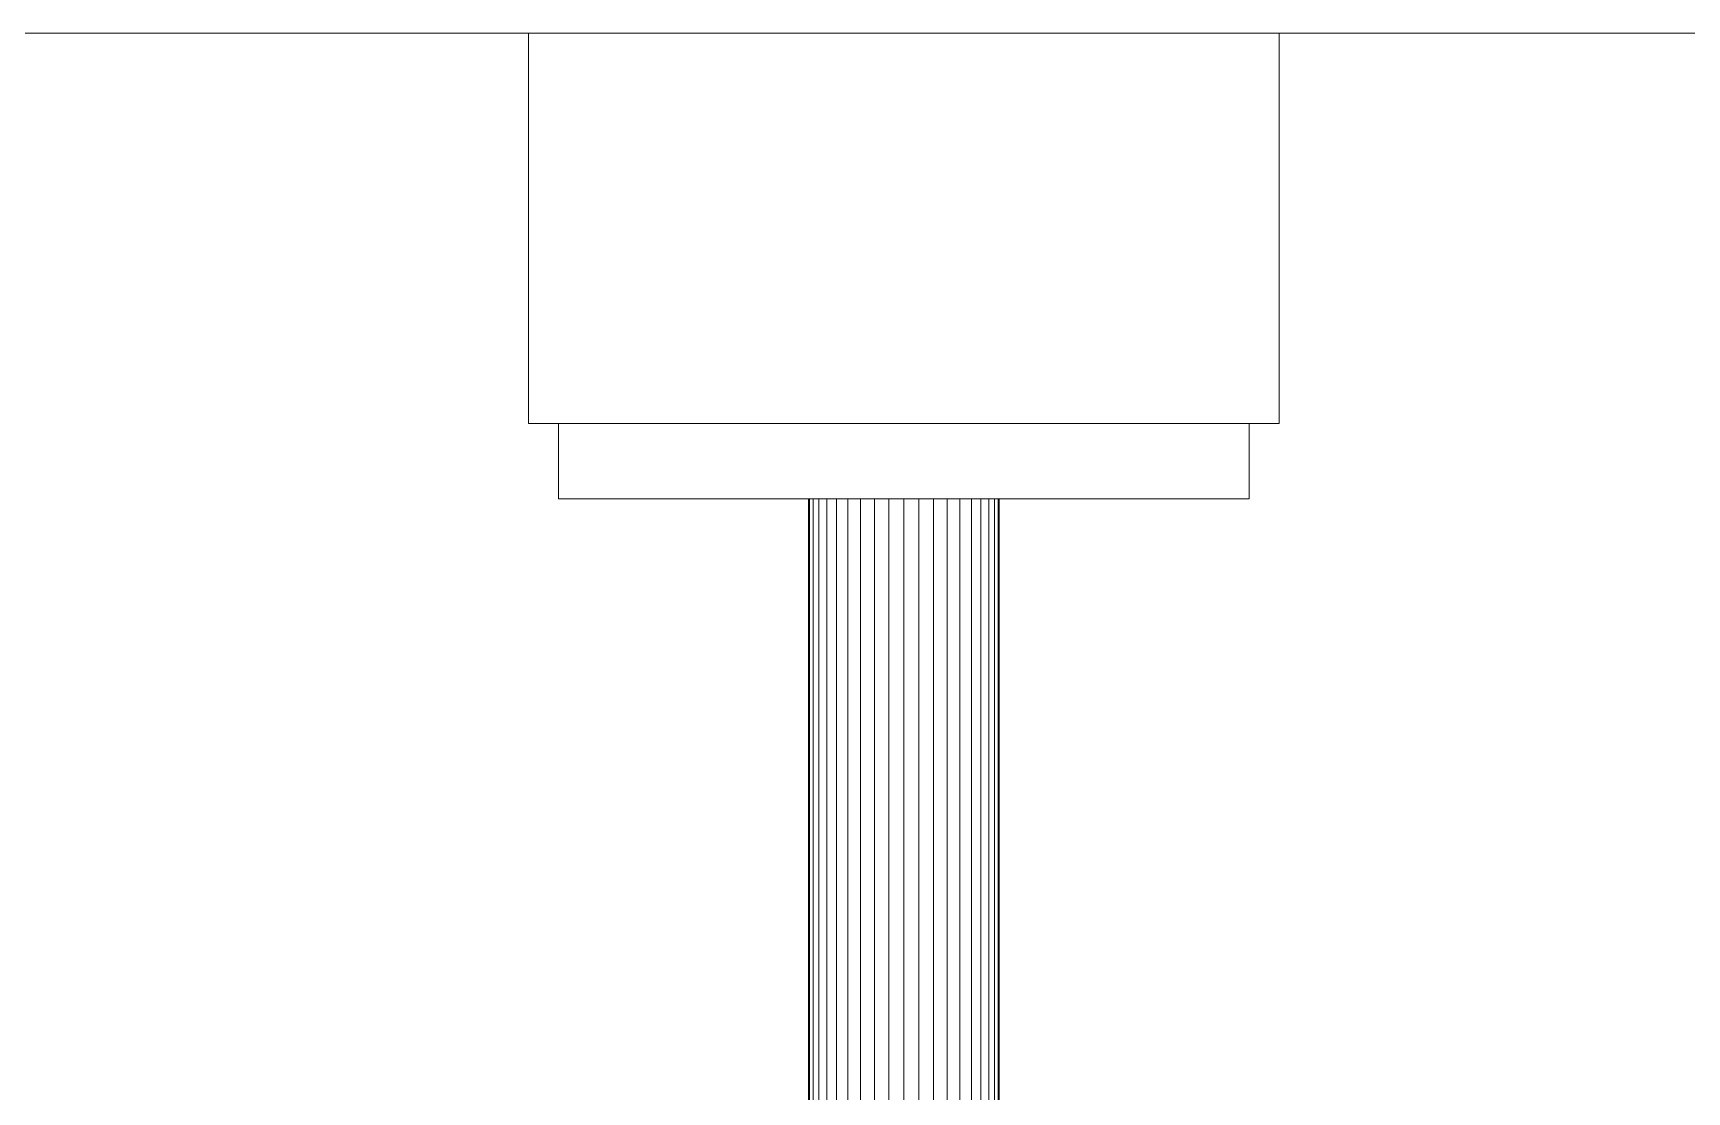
# Model space of a CAD drawing. Header units: centimetres. Extents: x -13467 to 3766, y -437 to 1921.
# Drawn here: x -7533.59 to -7522.58, y 101.08 to 108.13 of the extents above; entities that cross this region are included whole.
import ezdxf

# ---------------------------------------------------------------- set-up
doc = ezdxf.new("R2010")
doc.units = ezdxf.units.CM
doc.layers.add('G-IMPT', color=7, linetype='Continuous', lineweight=9)
doc.layers.add('M-EQPM', color=7, linetype='Continuous', lineweight=9)

# ---------------------------------------------------------------- blocks, each defined once
blk = doc.blocks.new('EQ-02-004 - EQ-02-004_dwg_Agrupar_892-1526218-Sección 1-1')
at = {"layer": 'G-IMPT'}
blk.add_line((-7432.119, 108.129), (-8388.094, 108.129), dxfattribs=at)
at = {"layer": 'G-IMPT', "flags": 128}
blk.add_lwpolyline([(-8388.094, 108.129), (-7432.119, 108.129), (-7432.119, 102.629), (-7427.119, 102.629), (-7427.119, 171.629), (-7426.619, 171.629), (-7426.619, 181.18), (-7432.119, 181.18)], dxfattribs=at)
blk = doc.blocks.new('EQ-02-004 - EQ-02-004_dwg_Agrupar_771-1526235-Sección 1-1')
at = {"layer": 'M-EQPM', "color": 136, "true_color": 0x007f7f}
for p, q in [((-7530.294, 105.529), (-7530.294, 108.129)), ((-7530.294, 108.129), (-7530.294, 105.529)), ((-7525.294, 108.129), (-7525.294, 105.529)), ((-7525.294, 108.129), (-7525.294, 105.529)), ((-7525.294, 105.529), (-7525.294, 108.129)), ((-7530.294, 105.529), (-7525.294, 105.529)), ((-7530.294, 105.529), (-7525.294, 105.529)), ((-7530.094, 105.529), (-7530.094, 105.029)), ((-7530.094, 105.529), (-7530.094, 105.029)), ((-7525.494, 105.529), (-7525.494, 105.029)), ((-7525.494, 105.029), (-7525.494, 105.529)), ((-7525.494, 105.529), (-7525.494, 105.029)), ((-7525.494, 105.029), (-7530.094, 105.029)), ((-7525.494, 105.029), (-7530.094, 105.029)), ((-7528.429, 105.029), (-7528.429, 96.195)), ((-7528.429, 96.195), (-7528.429, 105.029)), ((-7528.429, 96.195), (-7528.429, 105.029)), ((-7528.422, 105.029), (-7528.422, 96.195)), ((-7528.398, 105.029), (-7528.398, 96.195)), ((-7528.398, 105.029), (-7528.398, 96.195)), ((-7528.398, 105.029), (-7528.398, 96.195)), ((-7528.36, 105.029), (-7528.36, 96.229)), ((-7528.36, 96.229), (-7528.36, 105.029)), ((-7528.36, 96.229), (-7528.36, 105.029)), ((-7528.308, 105.029), (-7528.308, 96.229)), ((-7528.243, 105.029), (-7528.243, 96.229)), ((-7528.168, 105.029), (-7528.168, 96.229)), ((-7528.083, 105.029), (-7528.083, 96.229)), ((-7527.991, 105.029), (-7527.991, 96.229)), ((-7527.991, 105.029), (-7527.991, 96.229)), ((-7527.991, 105.029), (-7527.991, 96.229)), ((-7527.894, 105.029), (-7527.894, 96.229)), ((-7527.894, 96.229), (-7527.894, 105.029)), ((-7527.894, 96.229), (-7527.894, 105.029)), ((-7527.794, 105.029), (-7527.794, 96.229)), ((-7527.794, 105.029), (-7527.794, 96.229)), ((-7527.794, 105.029), (-7527.794, 96.229)), ((-7527.695, 105.029), (-7527.695, 96.229)), ((-7527.695, 96.229), (-7527.695, 105.029)), ((-7527.695, 105.029), (-7527.695, 96.229)), ((-7527.598, 105.029), (-7527.598, 96.229)), ((-7527.598, 96.229), (-7527.598, 105.029)), ((-7527.598, 96.229), (-7527.598, 105.029)), ((-7527.506, 105.029), (-7527.506, 96.229)), ((-7527.506, 105.029), (-7527.506, 96.229)), ((-7527.506, 105.029), (-7527.506, 96.229)), ((-7527.421, 105.029), (-7527.421, 96.229)), ((-7527.345, 105.029), (-7527.345, 96.229)), ((-7527.345, 96.229), (-7527.345, 105.029)), ((-7527.345, 96.229), (-7527.345, 105.029)), ((-7527.281, 105.029), (-7527.281, 96.229)), ((-7527.229, 105.029), (-7527.229, 96.229)), ((-7527.229, 105.029), (-7527.229, 96.229)), ((-7527.229, 105.029), (-7527.229, 96.229)), ((-7527.19, 105.029), (-7527.19, 96.173)), ((-7527.19, 96.173), (-7527.19, 105.029)), ((-7527.19, 96.173), (-7527.19, 105.029)), ((-7527.167, 105.029), (-7527.167, 96.176)), ((-7527.159, 105.029), (-7527.159, 96.177)), ((-7527.159, 105.029), (-7527.159, 96.177)), ((-7527.159, 105.029), (-7527.159, 96.177))]:
    blk.add_line(p, q, dxfattribs=at)
at = {"layer": 'M-EQPM', "color": 136, "true_color": 0x007f7f, "flags": 128}
for points in [[(-7530.294, 108.129), (-7530.294, 105.529), (-7525.294, 105.529)], [(-7525.494, 105.029), (-7530.094, 105.029), (-7530.094, 105.529)]]:
    blk.add_lwpolyline(points, dxfattribs=at)
for points in [[(-7528.422, 96.195), (-7528.422, 105.029)], [(-7528.308, 96.229), (-7528.308, 105.029)], [(-7528.243, 96.229), (-7528.243, 105.029)], [(-7528.168, 96.229), (-7528.168, 105.029)], [(-7528.083, 96.229), (-7528.083, 105.029)], [(-7527.421, 96.229), (-7527.421, 105.029)], [(-7527.281, 96.229), (-7527.281, 105.029)], [(-7527.167, 96.176), (-7527.167, 105.029)]]:
    blk.add_lwpolyline(points, close=True, dxfattribs=at)
blk = doc.blocks.new('EQ-02-004 - EQ-02-004_dwg-1526208-Sección 1-1')
for name in ['EQ-02-004 - EQ-02-004_dwg_Agrupar_771-1526235-Sección 1-1', 'EQ-02-004 - EQ-02-004_dwg_Agrupar_892-1526218-Sección 1-1']:
    blk.add_blockref(name, (0, 0))
blk = doc.blocks.new('EQ-02-004 - EQ-02-004-1526283-Sección 1-1')
blk.add_blockref('EQ-02-004 - EQ-02-004_dwg-1526208-Sección 1-1', (0, 0))
blk = doc.blocks.new('PQ_RVR_MEP-01_ZZ_ZZ_MO_T_A_rvt-1-Sección 1-1')
at = {"layer": 'M-EQPM', "lineweight": 9}
blk.add_blockref('EQ-02-004 - EQ-02-004-1526283-Sección 1-1', (0, 0), dxfattribs=at)

msp = doc.modelspace()

# ---------------------------------------------------------------- block references
at = {"lineweight": 5}
msp.add_blockref('PQ_RVR_MEP-01_ZZ_ZZ_MO_T_A_rvt-1-Sección 1-1', (0, 0), dxfattribs=at)

doc.saveas('drawing.dxf')
